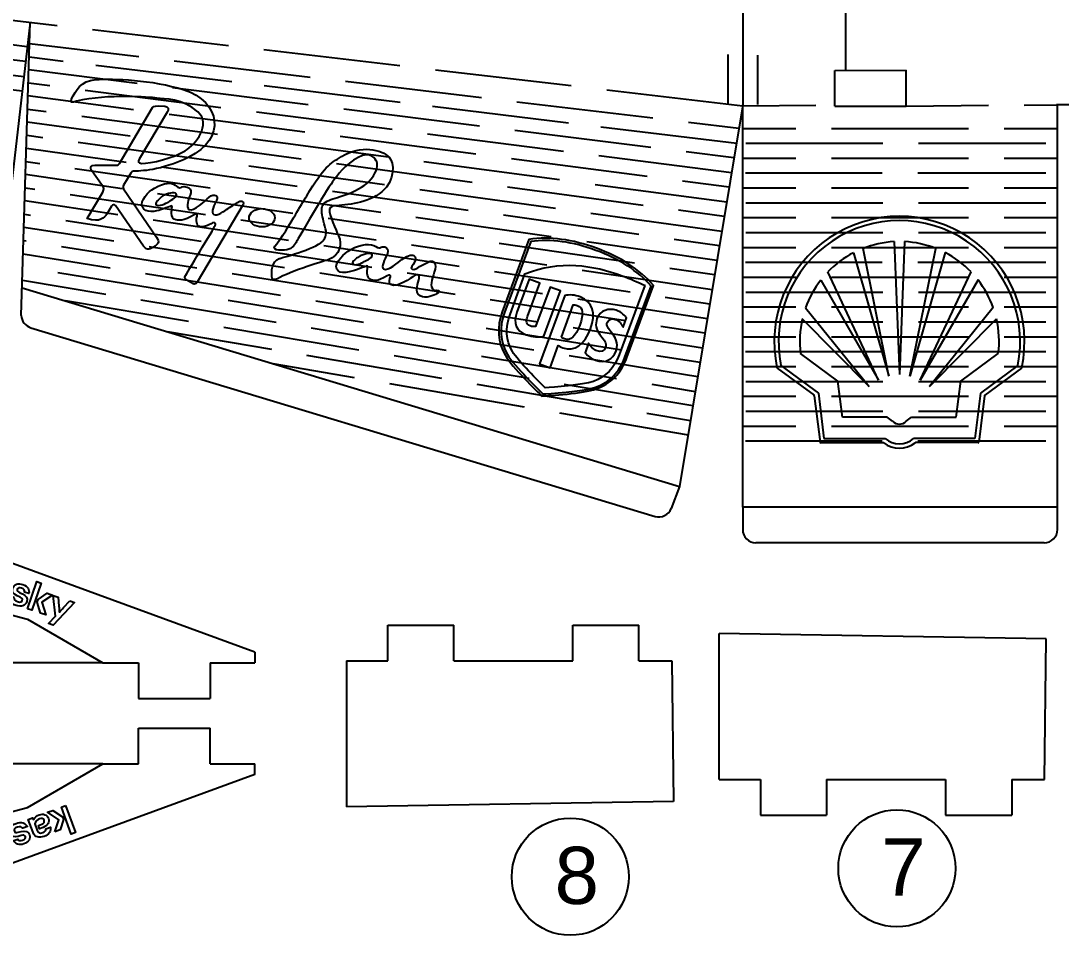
# Model space of a CAD drawing. Header units: centimetres. Extents: x 56783 to 57745, y 15612 to 15912.
# Drawn here: x 57041.4 to 57128.8, y 15766.5 to 15844.2 of the extents above; entities that cross this region are included whole.
import ezdxf

# ---------------------------------------------------------------- set-up
doc = ezdxf.new("R2010")
doc.units = ezdxf.units.CM
doc.header["$MEASUREMENT"] = 0
for name, color, linetype in [('Exterior', 7, 'Continuous'), ('Interior', 4, 'Continuous'), ('Kerf', 1, 'Continuous'), ('Lineas', 3, 'Continuous'), ('NUMEROS', 7, 'Continuous'), ('Publicidades', 6, 'Continuous'), ('Publicidades 4', 5, 'Continuous')]:
    doc.layers.add(name, color=color, linetype=linetype)

msp = doc.modelspace()

# ---------------------------------------------------------------- linework, layer by layer
at = {"layer": 'Exterior'}
for p, q in [((57042.211, 15844.097), (57039.394, 15820.048)), ((57041.461, 15819.466), (57042.211, 15844.097)), ((57102.068, 15837.169), (57096.761, 15805.118)), ((57102.068, 15803.385), (57102.068, 15837.169)), ((57128.512, 15801.496), (57128.512, 15837.235)), ((57144.32, 15837.192), (57128.512, 15837.153)), ((57042.25, 15818.451), (57094.698, 15802.607)), ((57061.065, 15791.202), (56995.117, 15815.353)), ((57096.761, 15805.118), (57096.057, 15803.274)), ((57102.068, 15803.385), (57102.068, 15801.496)), ((57127.401, 15800.385), (57103.179, 15800.385)), ((57072.242, 15790.475), (57072.242, 15793.475)), ((57072.242, 15793.475), (57077.798, 15793.475)), ((57077.798, 15790.475), (57077.798, 15793.475)), ((57087.798, 15790.475), (57087.798, 15793.475)), ((57087.798, 15793.475), (57093.353, 15793.475)), ((57093.353, 15790.475), (57093.353, 15793.475)), ((57127.569, 15792.318), (57100.091, 15792.764)), ((57100.091, 15780.506), (57100.091, 15792.764)), ((57127.419, 15780.506), (57127.569, 15792.318)), ((57061.065, 15791.202), (57061.065, 15790.307)), ((57048.314, 15790.307), (57035.291, 15790.307)), ((57048.314, 15790.307), (57051.314, 15790.307)), ((57051.314, 15790.307), (57051.314, 15787.307)), ((57057.314, 15790.307), (57061.065, 15790.307)), ((57057.314, 15790.307), (57057.314, 15787.307)), ((57068.772, 15790.475), (57072.242, 15790.475)), ((57068.772, 15790.475), (57068.772, 15778.217)), ((57077.798, 15790.475), (57087.798, 15790.475)), ((57093.353, 15790.475), (57096.101, 15790.475)), ((57096.101, 15790.475), (57096.25, 15778.663)), ((57051.314, 15787.307), (57057.314, 15787.307)), ((57051.314, 15781.824), (57051.314, 15784.824)), ((57051.314, 15784.824), (57057.314, 15784.824)), ((57057.314, 15781.824), (57057.314, 15784.824)), ((57048.314, 15781.824), (57035.291, 15781.824)), ((57048.314, 15781.824), (57051.314, 15781.824)), ((57057.314, 15781.824), (57061.065, 15781.824)), ((57061.065, 15780.928), (57061.065, 15781.824)), ((57061.065, 15780.928), (56995.117, 15756.778)), ((57100.091, 15780.506), (57103.561, 15780.506)), ((57103.561, 15780.506), (57103.561, 15777.506)), ((57109.117, 15780.506), (57119.117, 15780.506)), ((57109.117, 15780.506), (57109.117, 15777.506)), ((57119.117, 15780.506), (57119.117, 15777.506)), ((57124.672, 15780.506), (57127.419, 15780.506)), ((57124.672, 15780.506), (57124.672, 15777.506)), ((57096.25, 15778.663), (57068.772, 15778.217)), ((57103.561, 15777.506), (57109.117, 15777.506)), ((57119.117, 15777.506), (57124.672, 15777.506))]:
    msp.add_line(p, q, dxfattribs=at)
for centre, radius, start, end in [((57042.573, 15819.516), 1.113, 182.53493, 253.16529), ((57095.019, 15803.671), 1.111, 253.19127, 339.10306), ((57103.179, 15801.496), 1.111, 180, 270), ((57127.401, 15801.496), 1.111, 270, 0)]:
    msp.add_arc(centre, radius, start, end, dxfattribs=at)
at = {"layer": 'Interior'}
for p, q in [((57109.795, 15840.047), (57115.795, 15840.062)), ((57109.802, 15837.047), (57109.795, 15840.047)), ((57115.802, 15837.062), (57115.795, 15840.062)), ((57109.802, 15837.047), (57115.802, 15837.062))]:
    msp.add_line(p, q, dxfattribs=at)
at = {"layer": 'Kerf'}
for p, q in [((57051.329, 15841.183), (57042.153, 15842.278)), ((57042.12, 15841.187), (57044.99, 15840.837)), ((57065.727, 15839.466), (57054.308, 15840.828)), ((57051.181, 15838.96), (57042.086, 15840.094)), ((57047.72, 15840.504), (57059.135, 15839.111)), ((57042.053, 15839), (57043.848, 15838.772)), ((57080.125, 15837.748), (57068.706, 15839.11)), ((57050.896, 15836.751), (57042.02, 15837.905)), ((57046.824, 15838.393), (57058.232, 15836.94)), ((57065.569, 15837.166), (57054.158, 15838.589)), ((57061.865, 15838.778), (57073.281, 15837.385)), ((57076.01, 15837.052), (57087.426, 15835.659)), ((57094.523, 15836.03), (57083.104, 15837.392)), ((57041.986, 15836.808), (57043.562, 15836.599)), ((57046.536, 15836.204), (57057.937, 15834.692)), ((57065.275, 15834.881), (57053.871, 15836.364)), ((57061.208, 15836.561), (57072.616, 15835.108)), ((57079.958, 15835.372), (57068.546, 15836.795)), ((57050.6, 15834.54), (57041.953, 15835.709)), ((57090.156, 15835.326), (57101.571, 15833.933)), ((57101.737, 15835.169), (57097.502, 15835.675)), ((57041.919, 15834.61), (57043.255, 15834.425)), ((57079.654, 15833.012), (57068.25, 15834.495)), ((57075.592, 15834.729), (57087, 15833.276)), ((57094.346, 15833.578), (57082.935, 15835.001)), ((57046.227, 15834.016), (57057.612, 15832.447)), ((57064.969, 15832.597), (57053.573, 15834.138)), ((57060.91, 15834.298), (57072.311, 15832.786)), ((57050.27, 15832.332), (57041.886, 15833.509)), ((57089.975, 15832.897), (57101.126, 15831.477)), ((57101.329, 15832.707), (57097.323, 15833.207)), ((57041.852, 15832.406), (57043.017, 15832.24)), ((57045.955, 15831.82), (57057.335, 15830.194)), ((57064.629, 15830.316), (57053.241, 15831.915)), ((57060.584, 15832.038), (57071.969, 15830.469)), ((57079.338, 15830.654), (57067.942, 15832.195)), ((57075.285, 15832.392), (57086.685, 15830.88)), ((57094.033, 15831.143), (57082.629, 15832.626)), ((57049.933, 15830.122), (57041.819, 15831.303)), ((57041.785, 15830.198), (57042.585, 15830.079)), ((57074.941, 15830.059), (57086.326, 15828.49)), ((57093.708, 15828.711), (57082.311, 15830.252)), ((57089.659, 15830.485), (57100.719, 15829.019)), ((57100.922, 15830.248), (57097.008, 15830.756)), ((57045.553, 15829.64), (57056.926, 15827.958)), ((57064.282, 15828.036), (57052.902, 15829.691)), ((57060.273, 15829.774), (57071.652, 15828.148)), ((57078.988, 15828.301), (57067.6, 15829.899)), ((57049.581, 15827.913), (57041.751, 15829.091)), ((57100.515, 15827.791), (57096.681, 15828.309)), ((57041.718, 15827.984), (57042.245, 15827.903)), ((57045.211, 15827.45), (57056.579, 15825.712)), ((57063.92, 15825.757), (57052.548, 15827.467)), ((57059.894, 15827.519), (57071.267, 15825.836)), ((57078.631, 15825.949), (57067.251, 15827.604)), ((57074.591, 15827.728), (57085.97, 15826.101)), ((57093.348, 15826.285), (57081.959, 15827.884)), ((57089.318, 15828.078), (57100.312, 15826.563)), ((57049.24, 15825.701), (57041.684, 15826.875)), ((57041.65, 15825.765), (57041.874, 15825.73)), ((57088.958, 15825.675), (57099.906, 15824.11)), ((57100.109, 15825.336), (57096.319, 15825.868)), ((57044.845, 15825.261), (57056.203, 15823.469)), ((57063.568, 15823.475), (57052.205, 15825.241)), ((57059.544, 15825.258), (57070.912, 15823.52)), ((57078.259, 15823.6), (57066.887, 15825.31)), ((57074.235, 15825.397), (57085.608, 15823.715)), ((57092.98, 15823.862), (57081.6, 15825.517)), ((57041.616, 15824.654), (57048.918, 15823.484)), ((57055.89, 15821.215), (57044.539, 15823.06)), ((57073.878, 15823.067), (57085.246, 15821.329)), ((57092.598, 15821.443), (57081.225, 15823.153)), ((57088.575, 15823.276), (57099.5, 15821.659)), ((57099.703, 15822.884), (57095.949, 15823.43)), ((57041.549, 15822.427), (57048.551, 15821.272)), ((57051.88, 15823.009), (57063.236, 15821.19)), ((57059.174, 15823), (57070.533, 15821.208)), ((57077.897, 15821.249), (57066.533, 15823.015)), ((57055.516, 15818.969), (57045.183, 15820.699)), ((57051.511, 15820.784), (57062.857, 15818.912)), ((57070.202, 15818.888), (57058.851, 15820.733)), ((57066.198, 15820.716), (57077.553, 15818.897)), ((57073.503, 15820.739), (57084.862, 15818.947)), ((57092.225, 15819.024), (57080.861, 15820.789)), ((57088.211, 15820.875), (57099.095, 15819.211)), ((57099.297, 15820.435), (57095.564, 15820.997)), ((57053.722, 15818.119), (57062.473, 15816.634)), ((57069.817, 15816.576), (57058.475, 15818.474)), ((57065.817, 15818.424), (57077.164, 15816.552)), ((57084.514, 15816.561), (57073.163, 15818.406)), ((57080.515, 15818.422), (57091.871, 15816.603)), ((57087.833, 15818.478), (57098.69, 15816.765)), ((57098.892, 15817.988), (57095.189, 15818.563)), ((57065.431, 15816.132), (57076.769, 15814.208)), ((57084.119, 15814.183), (57072.776, 15816.081)), ((57080.124, 15816.063), (57091.471, 15814.191)), ((57098.285, 15814.321), (57087.475, 15816.079)), ((57094.833, 15816.128), (57098.487, 15815.543)), ((57062.577, 15815.444), (57069.423, 15814.267)), ((57072.379, 15813.758), (57083.713, 15811.808)), ((57079.727, 15813.706), (57091.065, 15811.782)), ((57097.881, 15811.88), (57087.077, 15813.688)), ((57094.431, 15813.703), (57098.083, 15813.1)), ((57086.669, 15811.3), (57097.477, 15809.441)), ((57094.023, 15811.28), (57097.679, 15810.66))]:
    msp.add_line(p, q, dxfattribs=at)
for points in [[(57102.068, 15848.587), (57102.068, 15837.087)], [(57033.04, 15845.171), (57044.462, 15843.833)], [(57047.441, 15843.484), (57058.863, 15842.147)], [(57033.318, 15841.823), (57041.818, 15840.827)], [(57040.623, 15842.226), (57041.964, 15842.069)], [(57061.843, 15841.798), (57073.265, 15840.46)], [(57100.818, 15841.379), (57100.818, 15837.233)], [(57103.318, 15841.337), (57103.318, 15837.185)], [(57040.054, 15839.743), (57041.669, 15839.554)], [(57076.245, 15840.111), (57087.667, 15838.774)], [(57032.568, 15839.394), (57041.527, 15838.344)], [(57090.646, 15838.425), (57102.068, 15837.087)], [(57102.068, 15837.087), (57108.222, 15837.139)], [(57115.802, 15837.062), (57122.722, 15837.139)], [(57125.722, 15837.146), (57128.512, 15837.153)], [(57102.068, 15835.188), (57106.541, 15835.188)], [(57109.54, 15835.188), (57121.041, 15835.188)], [(57124.041, 15835.188), (57128.512, 15835.188)], [(57102.332, 15833.938), (57113.832, 15833.938)], [(57116.832, 15833.938), (57127.528, 15833.938)], [(57102.068, 15832.689), (57106.541, 15832.689)], [(57109.54, 15832.689), (57121.041, 15832.689)], [(57124.041, 15832.689), (57128.512, 15832.689)], [(57102.29, 15831.439), (57113.79, 15831.439)], [(57116.79, 15831.439), (57127.528, 15831.439)], [(57102.068, 15830.189), (57106.541, 15830.189)], [(57109.54, 15830.189), (57121.041, 15830.189)], [(57124.041, 15830.189), (57128.512, 15830.189)], [(57102.332, 15828.939), (57113.832, 15828.939)], [(57116.832, 15828.939), (57127.528, 15828.939)], [(57102.068, 15827.689), (57106.541, 15827.689)], [(57109.54, 15827.689), (57121.041, 15827.689)], [(57124.041, 15827.689), (57128.512, 15827.689)], [(57102.332, 15826.439), (57113.832, 15826.439)], [(57116.832, 15826.439), (57127.528, 15826.439)], [(57102.068, 15825.189), (57106.541, 15825.189)], [(57109.54, 15825.189), (57121.041, 15825.189)], [(57124.041, 15825.189), (57128.512, 15825.189)], [(57102.29, 15823.939), (57113.79, 15823.939)], [(57116.79, 15823.939), (57127.528, 15823.939)], [(57102.068, 15822.689), (57106.541, 15822.689)], [(57109.54, 15822.689), (57121.041, 15822.689)], [(57124.041, 15822.689), (57128.512, 15822.689)], [(57102.332, 15821.44), (57113.832, 15821.44)], [(57116.832, 15821.44), (57127.528, 15821.44)], [(57102.068, 15820.19), (57106.541, 15820.19)], [(57109.54, 15820.19), (57121.041, 15820.19)], [(57124.041, 15820.19), (57128.512, 15820.19)], [(57102.332, 15818.94), (57113.832, 15818.94)], [(57116.832, 15818.94), (57127.528, 15818.94)], [(57102.068, 15817.69), (57106.541, 15817.69)], [(57109.54, 15817.69), (57121.041, 15817.69)], [(57124.041, 15817.69), (57128.512, 15817.69)], [(57102.29, 15816.44), (57113.79, 15816.44)], [(57116.79, 15816.44), (57127.528, 15816.44)], [(57102.068, 15815.19), (57106.541, 15815.19)], [(57109.54, 15815.19), (57121.041, 15815.19)], [(57124.041, 15815.19), (57128.512, 15815.19)], [(57102.332, 15813.94), (57113.832, 15813.94)], [(57116.832, 15813.94), (57127.528, 15813.94)], [(57102.068, 15812.69), (57106.541, 15812.69)], [(57109.54, 15812.69), (57121.041, 15812.69)], [(57124.041, 15812.69), (57128.512, 15812.69)], [(57102.332, 15811.441), (57113.832, 15811.441)], [(57116.832, 15811.441), (57127.528, 15811.441)], [(57102.068, 15810.191), (57106.541, 15810.191)], [(57109.54, 15810.191), (57121.041, 15810.191)], [(57124.041, 15810.191), (57128.512, 15810.191)], [(57102.29, 15808.941), (57113.79, 15808.941)], [(57116.79, 15808.941), (57127.528, 15808.941)]]:
    msp.add_lwpolyline(points, dxfattribs=at)
at = {"layer": 'Lineas'}
for p, q in [((57110.723, 15840.049), (57110.723, 15870.327)), ((57041.53, 15821.802), (57096.761, 15805.118)), ((57128.512, 15803.385), (57102.068, 15803.385)), ((57035.57, 15795.68), (57041.976, 15793.97)), ((57041.976, 15793.97), (57048.314, 15790.307)), ((57041.976, 15778.16), (57048.314, 15781.824)), ((57035.57, 15776.45), (57041.976, 15778.16))]:
    msp.add_line(p, q, dxfattribs=at)
at = {"layer": 'NUMEROS'}
for centre in [(57115.02, 15773.05), (57087.579, 15772.348)]:
    msp.add_circle(centre, 4.919, dxfattribs=at)
at = {"layer": 'Publicidades'}
for p, q in [((57114.783, 15825.673), (57115.228, 15814.525)), ((57115.672, 15825.673), (57115.227, 15814.525)), ((57114.339, 15814.37), (57112.178, 15825.107)), ((57116.116, 15814.37), (57118.278, 15825.111)), ((57111.379, 15824.745), (57114.339, 15814.37)), ((57119.078, 15824.75), (57116.116, 15814.37)), ((57113.477, 15814.047), (57109.21, 15823.127)), ((57116.978, 15814.047), (57121.249, 15823.134)), ((57108.623, 15822.45), (57113.477, 15814.047)), ((57121.837, 15822.457), (57116.978, 15814.047)), ((57107.348, 15820.125), (57112.699, 15813.519)), ((57123.114, 15820.134), (57117.756, 15813.519)), ((57112.699, 15813.519), (57107.075, 15819.191)), ((57117.756, 15813.519), (57123.388, 15819.2)), ((57110.058, 15813.964), (57106.927, 15816.273)), ((57120.397, 15813.964), (57123.539, 15816.281)), ((57105.278, 15815.27), (57108.421, 15812.965)), ((57125.177, 15815.27), (57122.034, 15812.965)), ((57104.97, 15815.046), (57108.059, 15812.78)), ((57125.485, 15815.046), (57122.396, 15812.78)), ((57110.448, 15810.934), (57110.058, 15813.964)), ((57120.007, 15810.934), (57120.397, 15813.964)), ((57108.083, 15812.739), (57108.566, 15808.848)), ((57108.421, 15812.965), (57108.893, 15809.158)), ((57122.034, 15812.965), (57121.562, 15809.158)), ((57122.372, 15812.739), (57121.89, 15808.848)), ((57114.2, 15810.934), (57110.448, 15810.934)), ((57114.657, 15810.591), (57114.2, 15810.934)), ((57115.798, 15810.591), (57116.255, 15810.934)), ((57116.255, 15810.934), (57120.007, 15810.934)), ((57108.893, 15809.158), (57114.033, 15809.158)), ((57121.562, 15809.158), (57116.422, 15809.158)), ((57108.626, 15808.795), (57113.875, 15808.795)), ((57121.83, 15808.795), (57116.58, 15808.795))]:
    msp.add_line(p, q, dxfattribs=at)
for centre, radius, start, end in [((57115.228, 15817.286), 10.515, 347.90022, 192.09978), ((57115.228, 15817.286), 10.152, 348.5453, 191.4547), ((57115.233, 15817.314), 8.371, 93.08281, 111.40391), ((57115.233, 15817.314), 8.371, 68.66828, 86.98965), ((57115.233, 15817.314), 8.371, 117.41455, 136.01814), ((57115.233, 15817.314), 8.371, 44.05206, 62.6566), ((57115.233, 15817.314), 8.371, 142.15643, 160.38249), ((57115.233, 15817.314), 8.371, 19.68349, 37.91133), ((57115.233, 15817.314), 8.371, 167.04104, 187.14677), ((57115.233, 15817.314), 8.371, 352.91258, 13.01986), ((57105.006, 15815.095), 0.0605, 192.09978, 233.73589), ((57125.45, 15815.095), 0.0605, 306.26411, 347.90022), ((57108.023, 15812.731), 0.0605, 7.07012, 53.73589), ((57122.432, 15812.731), 0.0605, 126.26411, 172.92988), ((57115.244, 15811.186), 0.835, 225.39168, 268.88674), ((57115.211, 15811.186), 0.835, 271.11326, 314.60832), ((57115.228, 15810.424), 1.741, 226.66624, 313.33376), ((57108.626, 15808.855), 0.0605, 187.07012, 270), ((57113.875, 15808.734), 0.0605, 51.32664, 90), ((57115.228, 15810.424), 2.104, 231.32664, 308.67336), ((57116.58, 15808.734), 0.0605, 90, 128.67336), ((57121.83, 15808.855), 0.0605, 270, 352.92988)]:
    msp.add_arc(centre, radius, start, end, dxfattribs=at)
for points, knots in [([(57052.821, 15826.048), (57052.821, 15826.048), (57050.052, 15830.105), (57050.052, 15830.105), (57049.992, 15830.197), (57050.012, 15830.333), (57050.056, 15830.405), (57050.056, 15830.405), (57050.655, 15831.433), (57050.655, 15831.433), (57050.698, 15831.505), (57050.755, 15831.572), (57050.889, 15831.586), (57051.448, 15831.614), (57053.118, 15831.593), (57055.52, 15832.761), (57058.719, 15834.316), (57058.192, 15837.453), (57055.13, 15838.424), (57052.41, 15839.288), (57049.193, 15839.381), (57047.716, 15839.276), (57046.399, 15839.184), (57046.094, 15838.34), (57045.675, 15837.665), (57045.562, 15837.344), (57045.683, 15837.31), (57046.088, 15837.465), (57048.8, 15838.097), (57052.213, 15837.803), (57052.838, 15837.729), (57053.462, 15837.654), (57055.063, 15837.69), (57056.287, 15836.572), (57057.462, 15835.498), (57056.089, 15833.85), (57055.236, 15833.309), (57054.302, 15832.717), (57052.314, 15832.217), (57051.557, 15832.244), (57051.27, 15832.254), (57051.253, 15832.418), (57051.358, 15832.603), (57051.358, 15832.603), (57053.723, 15836.54), (57053.723, 15836.54), (57053.874, 15836.805), (57053.823, 15836.992), (57053.505, 15837.051), (57053.505, 15837.051), (57052.96, 15837.08), (57052.96, 15837.08), (57052.57, 15837.074), (57052.546, 15837), (57052.399, 15836.803), (57052.399, 15836.803), (57049.715, 15832.24), (57049.715, 15832.24), (57049.656, 15832.142), (57049.565, 15832.089), (57049.497, 15832.097), (57049.497, 15832.097), (57047.67, 15832.106), (57047.67, 15832.106), (57047.261, 15832.128), (57047.205, 15831.844), (57047.398, 15831.629), (57047.398, 15831.629), (57048.21, 15830.465), (57048.21, 15830.465), (57048.415, 15830.208), (57048.449, 15830.083), (57048.298, 15829.818), (57048.298, 15829.818), (57046.99, 15827.614), (57046.99, 15827.614), (57048.097, 15827.246), (57048.435, 15827.686), (57048.643, 15827.989), (57048.643, 15827.989), (57049.028, 15828.665), (57049.028, 15828.665), (57049.145, 15828.809), (57049.268, 15828.809), (57049.385, 15828.707), (57049.385, 15828.707), (57051.729, 15825.301), (57051.729, 15825.301), (57051.945, 15825.003), (57052.134, 15824.965), (57052.557, 15825.215), (57052.98, 15825.466), (57053.113, 15825.636), (57052.821, 15826.048), (57052.821, 15826.048), (57052.821, 15826.048), (57052.821, 15826.048)], [0, 0, 0, 0, 0.03125, 0.03125, 0.03125, 0.0625, 0.0625, 0.0625, 0.09375, 0.09375, 0.09375, 0.125, 0.125, 0.125, 0.15625, 0.15625, 0.15625, 0.1875, 0.1875, 0.1875, 0.21875, 0.21875, 0.21875, 0.25, 0.25, 0.25, 0.28125, 0.28125, 0.28125, 0.3125, 0.3125, 0.3125, 0.34375, 0.34375, 0.34375, 0.375, 0.375, 0.375, 0.40625, 0.40625, 0.40625, 0.4375, 0.4375, 0.4375, 0.46875, 0.46875, 0.46875, 0.5, 0.5, 0.5, 0.53125, 0.53125, 0.53125, 0.5625, 0.5625, 0.5625, 0.59375, 0.59375, 0.59375, 0.625, 0.625, 0.625, 0.65625, 0.65625, 0.65625, 0.6875, 0.6875, 0.6875, 0.71875, 0.71875, 0.71875, 0.75, 0.75, 0.75, 0.78125, 0.78125, 0.78125, 0.8125, 0.8125, 0.8125, 0.84375, 0.84375, 0.84375, 0.875, 0.875, 0.875, 0.90625, 0.90625, 0.90625, 0.9375, 0.9375, 0.9375, 0.96875, 0.96875, 0.96875, 1, 1, 1, 1]), ([(57068.113, 15826.153), (57068.113, 15826.153), (57067.454, 15827.616), (57067.348, 15828.168), (57067.276, 15828.539), (57067.53, 15828.644), (57067.723, 15828.674), (57068.82, 15828.751), (57070.534, 15828.864), (57071.749, 15829.857), (57072.92, 15830.814), (57072.79, 15832.301), (57072.358, 15832.775), (57071.766, 15833.425), (57069.956, 15833.827), (57068.372, 15832.834), (57067.346, 15832.19), (57066.941, 15832.016), (57065.44, 15829.535), (57065.156, 15829.066), (57064.832, 15828.53), (57064.493, 15827.933), (57064.153, 15827.337), (57063.166, 15825.758), (57062.926, 15825.491), (57062.267, 15824.919), (57063.264, 15824.912), (57063.767, 15824.994), (57064.27, 15825.077), (57064.481, 15825.509), (57064.583, 15825.688), (57064.711, 15825.914), (57066.989, 15829.882), (57067.614, 15830.702), (57068.003, 15831.212), (57068.672, 15832.189), (57069.76, 15832.745), (57070.849, 15833.301), (57071.242, 15832.603), (57071.318, 15832.367), (57071.394, 15832.131), (57071.408, 15831.631), (57070.858, 15830.943), (57070.005, 15829.876), (57067.924, 15829.367), (57067.353, 15829.166), (57066.782, 15828.964), (57066.666, 15828.574), (57066.706, 15828.183), (57066.734, 15827.904), (57066.864, 15827.32), (57067.018, 15826.759), (57067.172, 15826.197), (57066.951, 15825.902), (57066.763, 15825.693), (57066.169, 15825.083), (57063.132, 15824.25), (57063.132, 15824.25), (57062.472, 15824.047), (57062.488, 15823.089), (57062.498, 15822.768), (57062.509, 15822.446), (57062.739, 15822.42), (57062.972, 15822.551), (57063.955, 15823.167), (57067.232, 15824.144), (57067.232, 15824.144), (57068.259, 15824.56), (57068.422, 15825.433), (57068.113, 15826.153)], [0, 0, 0, 0, 0.043478, 0.043478, 0.043478, 0.086957, 0.086957, 0.086957, 0.130435, 0.130435, 0.130435, 0.173913, 0.173913, 0.173913, 0.217391, 0.217391, 0.217391, 0.26087, 0.26087, 0.26087, 0.304348, 0.304348, 0.304348, 0.347826, 0.347826, 0.347826, 0.391304, 0.391304, 0.391304, 0.434783, 0.434783, 0.434783, 0.478261, 0.478261, 0.478261, 0.521739, 0.521739, 0.521739, 0.565217, 0.565217, 0.565217, 0.608696, 0.608696, 0.608696, 0.652174, 0.652174, 0.652174, 0.695652, 0.695652, 0.695652, 0.73913, 0.73913, 0.73913, 0.782609, 0.782609, 0.782609, 0.826087, 0.826087, 0.826087, 0.869565, 0.869565, 0.869565, 0.913043, 0.913043, 0.913043, 0.956522, 0.956522, 0.956522, 1, 1, 1, 1]), ([(57059.826, 15829.062), (57059.619, 15828.983), (57059.124, 15828.663), (57058.833, 15828.46), (57058.542, 15828.257), (57057.906, 15827.786), (57057.627, 15827.944), (57057.333, 15828.112), (57057.711, 15828.862), (57057.862, 15829.127), (57058.013, 15829.392), (57057.877, 15829.523), (57057.789, 15829.555), (57057.702, 15829.587), (57057.432, 15829.636), (57057.207, 15829.395), (57056.982, 15829.154), (57055.937, 15828.152), (57055.54, 15828.378), (57055.288, 15828.522), (57055.517, 15829.357), (57055.633, 15829.589), (57055.748, 15829.822), (57055.747, 15830.068), (57055.522, 15830.197), (57055.363, 15830.287), (57055.119, 15830.321), (57054.986, 15830.273), (57054.854, 15830.226), (57054.758, 15830.088), (57054.386, 15830.422), (57054.009, 15830.654), (57053.525, 15830.667), (57052.644, 15830.168), (57052.114, 15829.867), (57051.411, 15829.145), (57051.629, 15828.57), (57051.832, 15828.033), (57052.832, 15828.218), (57053.167, 15828.343), (57053.502, 15828.468), (57053.772, 15828.542), (57053.927, 15828.629), (57054.082, 15828.717), (57054.154, 15828.658), (57054.119, 15828.503), (57054.083, 15828.348), (57054.014, 15827.703), (57054.313, 15827.55), (57054.612, 15827.397), (57055.112, 15827.411), (57055.987, 15827.931), (57056.157, 15828.044), (57056.269, 15827.963), (57056.22, 15827.816), (57056.171, 15827.668), (57056.094, 15827.132), (57056.386, 15826.966), (57056.664, 15826.808), (57057.225, 15827.074), (57057.528, 15827.246), (57057.736, 15827.365), (57057.846, 15827.188), (57057.748, 15827.015), (57057.65, 15826.843), (57055.253, 15822.819), (57055.253, 15822.819), (57055.147, 15822.634), (57055.19, 15822.539), (57055.322, 15822.464), (57055.322, 15822.464), (57055.899, 15822.136), (57055.899, 15822.136), (57056.005, 15822.075), (57056.15, 15822.115), (57056.233, 15822.261), (57056.233, 15822.261), (57060.108, 15828.787), (57060.108, 15828.787), (57060.199, 15828.946), (57060.084, 15829.161), (57059.826, 15829.062)], [0, 0, 0, 0, 0.037037, 0.037037, 0.037037, 0.074074, 0.074074, 0.074074, 0.111111, 0.111111, 0.111111, 0.148148, 0.148148, 0.148148, 0.185185, 0.185185, 0.185185, 0.222222, 0.222222, 0.222222, 0.259259, 0.259259, 0.259259, 0.296296, 0.296296, 0.296296, 0.333333, 0.333333, 0.333333, 0.37037, 0.37037, 0.37037, 0.407407, 0.407407, 0.407407, 0.444444, 0.444444, 0.444444, 0.481481, 0.481481, 0.481481, 0.518519, 0.518519, 0.518519, 0.555556, 0.555556, 0.555556, 0.592593, 0.592593, 0.592593, 0.62963, 0.62963, 0.62963, 0.666667, 0.666667, 0.666667, 0.703704, 0.703704, 0.703704, 0.740741, 0.740741, 0.740741, 0.777778, 0.777778, 0.777778, 0.814815, 0.814815, 0.814815, 0.851852, 0.851852, 0.851852, 0.888889, 0.888889, 0.888889, 0.925926, 0.925926, 0.925926, 0.962963, 0.962963, 0.962963, 1, 1, 1, 1]), ([(57053.84, 15829.031), (57053.607, 15828.9), (57052.987, 15828.551), (57052.762, 15828.802), (57052.661, 15828.964), (57053.158, 15829.384), (57053.361, 15829.514), (57053.665, 15829.709), (57054.345, 15829.909), (57054.477, 15829.686), (57054.602, 15829.474), (57054.072, 15829.161), (57053.84, 15829.031)], [0, 0, 0, 0, 0.25, 0.25, 0.25, 0.5, 0.5, 0.5, 0.75, 0.75, 0.75, 1, 1, 1, 1]), ([(57061.672, 15828.448), (57061.075, 15828.444), (57060.59, 15828.077), (57060.593, 15827.67), (57060.595, 15827.262), (57061.1, 15826.906), (57061.698, 15826.91), (57062.296, 15826.913), (57062.759, 15827.275), (57062.757, 15827.682), (57062.754, 15828.09), (57062.27, 15828.451), (57061.672, 15828.448)], [0, 0, 0, 0, 0.25, 0.25, 0.25, 0.5, 0.5, 0.5, 0.75, 0.75, 0.75, 1, 1, 1, 1]), ([(57085.202, 15812.71), (57084.757, 15813.134), (57082.69, 15815.148), (57082.132, 15816.101), (57081.482, 15817.202), (57081.388, 15818.488), (57081.868, 15819.789), (57081.868, 15819.789), (57084.11, 15825.866), (57084.11, 15825.866), (57085.893, 15826.117), (57087.751, 15825.87), (57089.782, 15825.121), (57091.812, 15824.372), (57093.385, 15823.353), (57094.577, 15822.003), (57094.577, 15822.003), (57092.34, 15815.941), (57092.34, 15815.941), (57091.86, 15814.639), (57090.967, 15813.718), (57089.744, 15813.308), (57088.695, 15812.932), (57085.815, 15812.744), (57085.202, 15812.71), (57085.202, 15812.71), (57085.202, 15812.71), (57085.202, 15812.71)], [0, 0, 0, 0, 0.111111, 0.111111, 0.111111, 0.222222, 0.222222, 0.222222, 0.333333, 0.333333, 0.333333, 0.444444, 0.444444, 0.444444, 0.555556, 0.555556, 0.555556, 0.666667, 0.666667, 0.666667, 0.777778, 0.777778, 0.777778, 0.888889, 0.888889, 0.888889, 1, 1, 1, 1]), ([(57082.299, 15816.202), (57081.681, 15817.258), (57081.595, 15818.476), (57082.059, 15819.734), (57082.059, 15819.734), (57084.254, 15825.683), (57084.254, 15825.683), (57085.93, 15825.909), (57087.774, 15825.667), (57089.733, 15824.944), (57091.691, 15824.221), (57093.256, 15823.222), (57094.377, 15821.947), (57094.377, 15821.947), (57092.177, 15815.984), (57092.177, 15815.984), (57091.713, 15814.726), (57090.856, 15813.856), (57089.7, 15813.454), (57088.637, 15813.083), (57085.632, 15812.909), (57085.285, 15812.891), (57085.037, 15813.144), (57082.866, 15815.229), (57082.299, 15816.202), (57082.299, 15816.202), (57082.299, 15816.202), (57082.299, 15816.202)], [0, 0, 0, 0, 0.111111, 0.111111, 0.111111, 0.222222, 0.222222, 0.222222, 0.333333, 0.333333, 0.333333, 0.444444, 0.444444, 0.444444, 0.555556, 0.555556, 0.555556, 0.666667, 0.666667, 0.666667, 0.777778, 0.777778, 0.777778, 0.888889, 0.888889, 0.888889, 1, 1, 1, 1]), ([(57076.351, 15821.595), (57076.271, 15821.578), (57076.14, 15821.548), (57075.997, 15821.743), (57075.741, 15822.065), (57076.069, 15822.703), (57076.222, 15823.371), (57076.358, 15823.971), (57075.967, 15824.151), (57075.698, 15823.993), (57075.698, 15823.993), (57074.924, 15823.574), (57074.924, 15823.574), (57074.776, 15823.483), (57074.443, 15823.269), (57074.284, 15823.36), (57074.099, 15823.465), (57074.333, 15823.683), (57074.494, 15823.943), (57074.602, 15824.118), (57074.617, 15824.407), (57074.432, 15824.513), (57074.22, 15824.634), (57073.81, 15824.437), (57073.426, 15824.164), (57073.158, 15823.973), (57072.282, 15823.157), (57071.891, 15823.38), (57071.639, 15823.523), (57072.028, 15824.267), (57072.143, 15824.5), (57072.258, 15824.733), (57072.337, 15825.057), (57072.112, 15825.185), (57071.959, 15825.272), (57071.815, 15825.249), (57071.682, 15825.201), (57071.55, 15825.154), (57071.492, 15825.082), (57071.236, 15825.28), (57070.859, 15825.512), (57070.019, 15825.517), (57069.138, 15825.018), (57068.608, 15824.718), (57067.738, 15823.95), (57067.956, 15823.374), (57068.159, 15822.837), (57069.271, 15823.187), (57069.606, 15823.312), (57069.94, 15823.438), (57070.211, 15823.512), (57070.366, 15823.599), (57070.521, 15823.686), (57070.593, 15823.628), (57070.557, 15823.472), (57070.521, 15823.317), (57070.452, 15822.672), (57070.751, 15822.519), (57071.051, 15822.366), (57071.327, 15822.297), (57072.202, 15822.816), (57072.372, 15822.93), (57072.529, 15822.867), (57072.48, 15822.719), (57072.431, 15822.572), (57072.258, 15822.205), (57072.536, 15822.047), (57073.013, 15821.775), (57074.215, 15822.628), (57074.505, 15822.822), (57074.76, 15822.992), (57074.914, 15822.817), (57074.879, 15822.6), (57074.827, 15822.29), (57074.442, 15821.418), (57074.959, 15821.123), (57075.476, 15820.829), (57076.14, 15821.179), (57076.344, 15821.291), (57076.562, 15821.395), (57076.625, 15821.65), (57076.351, 15821.595), (57076.351, 15821.595), (57076.351, 15821.595), (57076.351, 15821.595)], [0, 0, 0, 0, 0.035714, 0.035714, 0.035714, 0.071429, 0.071429, 0.071429, 0.107143, 0.107143, 0.107143, 0.142857, 0.142857, 0.142857, 0.178571, 0.178571, 0.178571, 0.214286, 0.214286, 0.214286, 0.25, 0.25, 0.25, 0.285714, 0.285714, 0.285714, 0.321429, 0.321429, 0.321429, 0.357143, 0.357143, 0.357143, 0.392857, 0.392857, 0.392857, 0.428571, 0.428571, 0.428571, 0.464286, 0.464286, 0.464286, 0.5, 0.5, 0.5, 0.535714, 0.535714, 0.535714, 0.571429, 0.571429, 0.571429, 0.607143, 0.607143, 0.607143, 0.642857, 0.642857, 0.642857, 0.678571, 0.678571, 0.678571, 0.714286, 0.714286, 0.714286, 0.75, 0.75, 0.75, 0.785714, 0.785714, 0.785714, 0.821429, 0.821429, 0.821429, 0.857143, 0.857143, 0.857143, 0.892857, 0.892857, 0.892857, 0.928571, 0.928571, 0.928571, 0.964286, 0.964286, 0.964286, 1, 1, 1, 1]), ([(57070.278, 15824), (57070.046, 15823.869), (57069.531, 15823.583), (57069.306, 15823.834), (57069.205, 15823.996), (57069.605, 15824.278), (57069.808, 15824.408), (57070.113, 15824.603), (57070.796, 15824.809), (57070.928, 15824.586), (57071.053, 15824.375), (57070.51, 15824.131), (57070.278, 15824), (57070.278, 15824), (57070.278, 15824), (57070.278, 15824)], [0, 0, 0, 0, 0.2, 0.2, 0.2, 0.4, 0.4, 0.4, 0.6, 0.6, 0.6, 0.8, 0.8, 0.8, 1, 1, 1, 1]), ([(57093.858, 15821.992), (57093.25, 15822.282), (57092.622, 15822.562), (57091.95, 15822.81), (57089.505, 15823.712), (57086.679, 15824.154), (57083.772, 15822.969), (57083.772, 15822.969), (57082.517, 15819.566), (57082.517, 15819.566), (57082.105, 15818.45), (57082.182, 15817.382), (57082.717, 15816.454), (57083.197, 15815.643), (57084.96, 15813.904), (57085.46, 15813.411), (57086.141, 15813.452), (57088.606, 15813.615), (57089.523, 15813.942), (57090.547, 15814.295), (57091.279, 15815.049), (57091.696, 15816.178), (57091.696, 15816.178), (57093.844, 15821.998), (57093.844, 15821.998), (57093.844, 15821.998), (57093.858, 15821.992), (57093.858, 15821.992)], [0, 0, 0, 0, 0.111111, 0.111111, 0.111111, 0.222222, 0.222222, 0.222222, 0.333333, 0.333333, 0.333333, 0.444444, 0.444444, 0.444444, 0.555556, 0.555556, 0.555556, 0.666667, 0.666667, 0.666667, 0.777778, 0.777778, 0.777778, 0.888889, 0.888889, 0.888889, 1, 1, 1, 1]), ([(57083.101, 15819.74), (57083.101, 15819.74), (57084.124, 15822.514), (57084.124, 15822.514), (57084.124, 15822.514), (57085.011, 15822.187), (57085.011, 15822.187), (57085.011, 15822.187), (57083.977, 15819.384), (57083.977, 15819.384), (57083.887, 15819.141), (57083.807, 15818.748), (57084.207, 15818.6), (57084.379, 15818.537), (57084.538, 15818.527), (57084.664, 15818.562), (57084.664, 15818.562), (57085.883, 15821.865), (57085.883, 15821.865), (57085.883, 15821.865), (57086.755, 15821.543), (57086.755, 15821.543), (57086.755, 15821.543), (57085.347, 15817.725), (57085.347, 15817.725), (57084.919, 15817.623), (57084.428, 15817.658), (57083.885, 15817.858), (57083.013, 15818.18), (57082.758, 15818.81), (57083.101, 15819.74), (57083.101, 15819.74), (57083.101, 15819.74), (57083.101, 15819.74)], [0, 0, 0, 0, 0.090909, 0.090909, 0.090909, 0.181818, 0.181818, 0.181818, 0.272727, 0.272727, 0.272727, 0.363636, 0.363636, 0.363636, 0.454545, 0.454545, 0.454545, 0.545455, 0.545455, 0.545455, 0.636364, 0.636364, 0.636364, 0.727273, 0.727273, 0.727273, 0.818182, 0.818182, 0.818182, 0.909091, 0.909091, 0.909091, 1, 1, 1, 1]), ([(57085.885, 15815.09), (57085.885, 15815.09), (57084.998, 15815.417), (57084.998, 15815.417), (57084.998, 15815.417), (57087.114, 15821.151), (57087.114, 15821.151), (57087.503, 15821.235), (57087.931, 15821.207), (57088.417, 15821.027), (57089.475, 15820.637), (57089.752, 15819.625), (57089.282, 15818.352), (57088.807, 15817.066), (57087.928, 15816.399), (57086.941, 15816.763), (57086.755, 15816.832), (57086.637, 15816.908), (57086.556, 15816.954), (57086.556, 15816.954), (57085.885, 15815.09), (57085.885, 15815.09)], [0, 0, 0, 0, 0.142857, 0.142857, 0.142857, 0.285714, 0.285714, 0.285714, 0.428571, 0.428571, 0.428571, 0.571429, 0.571429, 0.571429, 0.714286, 0.714286, 0.714286, 0.857143, 0.857143, 0.857143, 1, 1, 1, 1]), ([(57086.835, 15817.663), (57086.881, 15817.614), (57086.985, 15817.543), (57087.099, 15817.501), (57087.6, 15817.316), (57088.017, 15817.698), (57088.371, 15818.656), (57088.735, 15819.643), (57088.668, 15820.122), (57088.153, 15820.312), (57088.039, 15820.354), (57087.9, 15820.373), (57087.818, 15820.371), (57087.818, 15820.371), (57086.835, 15817.663), (57086.835, 15817.663)], [0, 0, 0, 0, 0.2, 0.2, 0.2, 0.4, 0.4, 0.4, 0.6, 0.6, 0.6, 0.8, 0.8, 0.8, 1, 1, 1, 1]), ([(57089.825, 15819.208), (57090.089, 15819.923), (57090.842, 15820.116), (57091.434, 15819.914), (57091.925, 15819.749), (57092.186, 15819.442), (57092.301, 15819.269), (57092.301, 15819.269), (57092.016, 15818.497), (57092.016, 15818.497), (57091.899, 15818.751), (57091.662, 15819.034), (57091.361, 15819.145), (57091.118, 15819.234), (57090.804, 15819.22), (57090.694, 15818.92), (57090.563, 15818.611), (57090.787, 15818.382), (57091.028, 15818.065), (57091.599, 15817.367), (57091.6, 15816.929), (57091.395, 15816.419), (57091.175, 15815.867), (57090.562, 15815.394), (57089.69, 15815.716), (57089.347, 15815.843), (57089.046, 15816.084), (57088.818, 15816.347), (57088.818, 15816.347), (57089.119, 15817.162), (57089.119, 15817.162), (57089.274, 15816.877), (57089.544, 15816.598), (57089.83, 15816.493), (57090.159, 15816.372), (57090.428, 15816.484), (57090.539, 15816.784), (57090.639, 15817.056), (57090.54, 15817.271), (57090.238, 15817.642), (57089.667, 15818.34), (57089.665, 15818.731), (57089.825, 15819.208), (57089.825, 15819.208), (57089.825, 15819.208), (57089.825, 15819.208)], [0, 0, 0, 0, 0.066667, 0.066667, 0.066667, 0.133333, 0.133333, 0.133333, 0.2, 0.2, 0.2, 0.266667, 0.266667, 0.266667, 0.333333, 0.333333, 0.333333, 0.4, 0.4, 0.4, 0.466667, 0.466667, 0.466667, 0.533333, 0.533333, 0.533333, 0.6, 0.6, 0.6, 0.666667, 0.666667, 0.666667, 0.733333, 0.733333, 0.733333, 0.8, 0.8, 0.8, 0.866667, 0.866667, 0.866667, 0.933333, 0.933333, 0.933333, 1, 1, 1, 1])]:
    msp.add_open_spline(points, degree=3, knots=knots, dxfattribs=at)
at = {"layer": 'Publicidades 4'}
for points, knots in [([(57041.569, 15796.089), (57041.569, 15796.089), (57041.336, 15796.195), (57041.336, 15796.195), (57041.152, 15796.276), (57041.069, 15796.362), (57041.106, 15796.473), (57041.151, 15796.604), (57041.304, 15796.637), (57041.487, 15796.575), (57041.677, 15796.51), (57041.768, 15796.38), (57041.735, 15796.248), (57041.735, 15796.248), (57042.084, 15796.13), (57042.084, 15796.13), (57042.18, 15796.46), (57041.996, 15796.745), (57041.595, 15796.881), (57041.191, 15797.018), (57040.845, 15796.896), (57040.739, 15796.582), (57040.65, 15796.319), (57040.759, 15796.094), (57041.122, 15795.928), (57041.122, 15795.928), (57041.359, 15795.821), (57041.359, 15795.821), (57041.503, 15795.757), (57041.593, 15795.692), (57041.545, 15795.55), (57041.502, 15795.422), (57041.377, 15795.361), (57041.132, 15795.444), (57040.906, 15795.52), (57040.829, 15795.66), (57040.837, 15795.811), (57040.837, 15795.811), (57040.459, 15795.939), (57040.459, 15795.939), (57040.39, 15795.612), (57040.572, 15795.279), (57041.024, 15795.126), (57041.449, 15794.982), (57041.801, 15795.113), (57041.913, 15795.445), (57042.013, 15795.738), (57041.87, 15795.952), (57041.569, 15796.089), (57041.569, 15796.089), (57041.569, 15796.089), (57041.569, 15796.089)], [0, 0, 0, 0, 0.058824, 0.058824, 0.058824, 0.117647, 0.117647, 0.117647, 0.176471, 0.176471, 0.176471, 0.235294, 0.235294, 0.235294, 0.294118, 0.294118, 0.294118, 0.352941, 0.352941, 0.352941, 0.411765, 0.411765, 0.411765, 0.470588, 0.470588, 0.470588, 0.529412, 0.529412, 0.529412, 0.588235, 0.588235, 0.588235, 0.647059, 0.647059, 0.647059, 0.705882, 0.705882, 0.705882, 0.764706, 0.764706, 0.764706, 0.823529, 0.823529, 0.823529, 0.882353, 0.882353, 0.882353, 0.941176, 0.941176, 0.941176, 1, 1, 1, 1]), ([(57041.982, 15794.848), (57041.982, 15794.848), (57042.345, 15794.725), (57042.345, 15794.725), (57042.345, 15794.725), (57043.117, 15797.005), (57043.117, 15797.005), (57043.117, 15797.005), (57042.754, 15797.128), (57042.754, 15797.128), (57042.754, 15797.128), (57041.982, 15794.848), (57041.982, 15794.848)], [0, 0, 0, 0, 0.25, 0.25, 0.25, 0.5, 0.5, 0.5, 0.75, 0.75, 0.75, 1, 1, 1, 1]), ([(57044.07, 15795.997), (57044.07, 15795.997), (57043.627, 15796.147), (57043.627, 15796.147), (57043.627, 15796.147), (57042.864, 15795.631), (57042.864, 15795.631), (57042.864, 15795.631), (57042.79, 15795.414), (57042.79, 15795.414), (57042.79, 15795.414), (57043.077, 15794.477), (57043.077, 15794.477), (57043.077, 15794.477), (57043.527, 15794.325), (57043.527, 15794.325), (57043.527, 15794.325), (57043.183, 15795.404), (57043.183, 15795.404), (57043.183, 15795.404), (57044.07, 15795.997), (57044.07, 15795.997)], [0, 0, 0, 0, 0.142857, 0.142857, 0.142857, 0.285714, 0.285714, 0.285714, 0.428571, 0.428571, 0.428571, 0.571429, 0.571429, 0.571429, 0.714286, 0.714286, 0.714286, 0.857143, 0.857143, 0.857143, 1, 1, 1, 1]), ([(57045.525, 15795.504), (57045.525, 15795.504), (57045.004, 15794.945), (57045.004, 15794.945), (57044.878, 15794.811), (57044.756, 15794.679), (57044.7, 15794.582), (57044.7, 15794.582), (57044.649, 15794.6), (57044.649, 15794.6), (57044.663, 15794.71), (57044.642, 15794.887), (57044.623, 15795.07), (57044.623, 15795.07), (57044.551, 15795.834), (57044.551, 15795.834), (57044.551, 15795.834), (57044.15, 15795.97), (57044.15, 15795.97), (57044.15, 15795.97), (57044.341, 15794.238), (57044.341, 15794.238), (57044.341, 15794.238), (57043.741, 15793.602), (57043.741, 15793.602), (57043.741, 15793.602), (57044.128, 15793.471), (57044.128, 15793.471), (57044.128, 15793.471), (57045.925, 15795.369), (57045.925, 15795.369), (57045.925, 15795.369), (57045.525, 15795.504), (57045.525, 15795.504)], [0, 0, 0, 0, 0.090909, 0.090909, 0.090909, 0.181818, 0.181818, 0.181818, 0.272727, 0.272727, 0.272727, 0.363636, 0.363636, 0.363636, 0.454545, 0.454545, 0.454545, 0.545455, 0.545455, 0.545455, 0.636364, 0.636364, 0.636364, 0.727273, 0.727273, 0.727273, 0.818182, 0.818182, 0.818182, 0.909091, 0.909091, 0.909091, 1, 1, 1, 1]), ([(57043.372, 15775.732), (57043.765, 15775.878), (57043.983, 15776.192), (57043.901, 15776.519), (57043.901, 15776.519), (57043.515, 15776.376), (57043.515, 15776.376), (57043.53, 15776.25), (57043.456, 15776.125), (57043.254, 15776.05), (57042.994, 15775.954), (57042.858, 15776.059), (57042.796, 15776.227), (57042.796, 15776.227), (57042.587, 15776.791), (57042.587, 15776.791), (57042.672, 15777.013), (57042.814, 15777.155), (57042.985, 15777.218), (57043.163, 15777.284), (57043.318, 15777.244), (57043.374, 15777.09), (57043.429, 15776.943), (57043.367, 15776.816), (57043.183, 15776.747), (57043.183, 15776.747), (57042.895, 15776.641), (57042.895, 15776.641), (57042.895, 15776.641), (57042.992, 15776.381), (57042.992, 15776.381), (57042.992, 15776.381), (57043.289, 15776.491), (57043.289, 15776.491), (57043.7, 15776.643), (57043.853, 15776.933), (57043.736, 15777.248), (57043.627, 15777.542), (57043.323, 15777.682), (57042.957, 15777.546), (57042.752, 15777.47), (57042.601, 15777.321), (57042.504, 15777.173), (57042.504, 15777.173), (57042.453, 15777.154), (57042.453, 15777.154), (57042.453, 15777.154), (57042.401, 15777.294), (57042.401, 15777.294), (57042.401, 15777.294), (57042.042, 15777.161), (57042.042, 15777.161), (57042.042, 15777.161), (57042.449, 15776.06), (57042.449, 15776.06), (57042.6, 15775.653), (57042.944, 15775.574), (57043.372, 15775.732), (57043.372, 15775.732), (57043.372, 15775.732), (57043.372, 15775.732)], [0, 0, 0, 0, 0.05, 0.05, 0.05, 0.1, 0.1, 0.1, 0.15, 0.15, 0.15, 0.2, 0.2, 0.2, 0.25, 0.25, 0.25, 0.3, 0.3, 0.3, 0.35, 0.35, 0.35, 0.4, 0.4, 0.4, 0.45, 0.45, 0.45, 0.5, 0.5, 0.5, 0.55, 0.55, 0.55, 0.6, 0.6, 0.6, 0.65, 0.65, 0.65, 0.7, 0.7, 0.7, 0.75, 0.75, 0.75, 0.8, 0.8, 0.8, 0.85, 0.85, 0.85, 0.9, 0.9, 0.9, 0.95, 0.95, 0.95, 1, 1, 1, 1]), ([(57044.285, 15776.117), (57044.285, 15776.117), (57044.723, 15776.279), (57044.723, 15776.279), (57044.723, 15776.279), (57044.992, 15777.16), (57044.992, 15777.16), (57044.992, 15777.16), (57044.912, 15777.376), (57044.912, 15777.376), (57044.912, 15777.376), (57044.099, 15777.922), (57044.099, 15777.922), (57044.099, 15777.922), (57043.654, 15777.758), (57043.654, 15777.758), (57043.654, 15777.758), (57044.6, 15777.136), (57044.6, 15777.136), (57044.6, 15777.136), (57044.285, 15776.117), (57044.285, 15776.117)], [0, 0, 0, 0, 0.142857, 0.142857, 0.142857, 0.285714, 0.285714, 0.285714, 0.428571, 0.428571, 0.428571, 0.571429, 0.571429, 0.571429, 0.714286, 0.714286, 0.714286, 0.857143, 0.857143, 0.857143, 1, 1, 1, 1]), ([(57045.183, 15778.324), (57045.183, 15778.324), (57044.824, 15778.191), (57044.824, 15778.191), (57044.824, 15778.191), (57045.66, 15775.934), (57045.66, 15775.934), (57045.66, 15775.934), (57046.019, 15776.067), (57046.019, 15776.067), (57046.019, 15776.067), (57045.183, 15778.324), (57045.183, 15778.324)], [0, 0, 0, 0, 0.25, 0.25, 0.25, 0.5, 0.5, 0.5, 0.75, 0.75, 0.75, 1, 1, 1, 1]), ([(57041.198, 15775.736), (57041.198, 15775.736), (57041.447, 15775.801), (57041.447, 15775.801), (57041.641, 15775.853), (57041.759, 15775.839), (57041.8, 15775.729), (57041.848, 15775.6), (57041.749, 15775.477), (57041.568, 15775.41), (57041.38, 15775.341), (57041.227, 15775.385), (57041.17, 15775.508), (57041.17, 15775.508), (57040.825, 15775.38), (57040.825, 15775.38), (57040.957, 15775.064), (57041.28, 15774.958), (57041.677, 15775.105), (57042.077, 15775.253), (57042.269, 15775.565), (57042.154, 15775.876), (57042.058, 15776.136), (57041.831, 15776.243), (57041.445, 15776.142), (57041.445, 15776.142), (57041.193, 15776.076), (57041.193, 15776.076), (57041.041, 15776.036), (57040.93, 15776.03), (57040.878, 15776.17), (57040.831, 15776.297), (57040.89, 15776.423), (57041.132, 15776.513), (57041.356, 15776.596), (57041.504, 15776.535), (57041.593, 15776.413), (57041.593, 15776.413), (57041.966, 15776.552), (57041.966, 15776.552), (57041.814, 15776.849), (57041.464, 15776.993), (57041.016, 15776.828), (57040.595, 15776.672), (57040.404, 15776.348), (57040.525, 15776.02), (57040.633, 15775.729), (57040.879, 15775.653), (57041.198, 15775.736), (57041.198, 15775.736), (57041.198, 15775.736), (57041.198, 15775.736)], [0, 0, 0, 0, 0.058824, 0.058824, 0.058824, 0.117647, 0.117647, 0.117647, 0.176471, 0.176471, 0.176471, 0.235294, 0.235294, 0.235294, 0.294118, 0.294118, 0.294118, 0.352941, 0.352941, 0.352941, 0.411765, 0.411765, 0.411765, 0.470588, 0.470588, 0.470588, 0.529412, 0.529412, 0.529412, 0.588235, 0.588235, 0.588235, 0.647059, 0.647059, 0.647059, 0.705882, 0.705882, 0.705882, 0.764706, 0.764706, 0.764706, 0.823529, 0.823529, 0.823529, 0.882353, 0.882353, 0.882353, 0.941176, 0.941176, 0.941176, 1, 1, 1, 1])]:
    msp.add_open_spline(points, degree=3, knots=knots, dxfattribs=at)

# ---------------------------------------------------------------- texts
at = {"layer": 'NUMEROS', "char_height": 4.8, "attachment_point": 1}
for s, insert in [('{\\fArial|b0|i0|c0|p34;7}', (57113.704, 15775.563)), ('{\\fArial|b0|i0|c0|p34;8}', (57086.263, 15774.861))]:
    msp.add_mtext_dynamic_manual_height_columns(s, width=23.69048, gutter_width=1, heights=[0], dxfattribs=dict(at, insert=insert))

doc.saveas('drawing.dxf')
